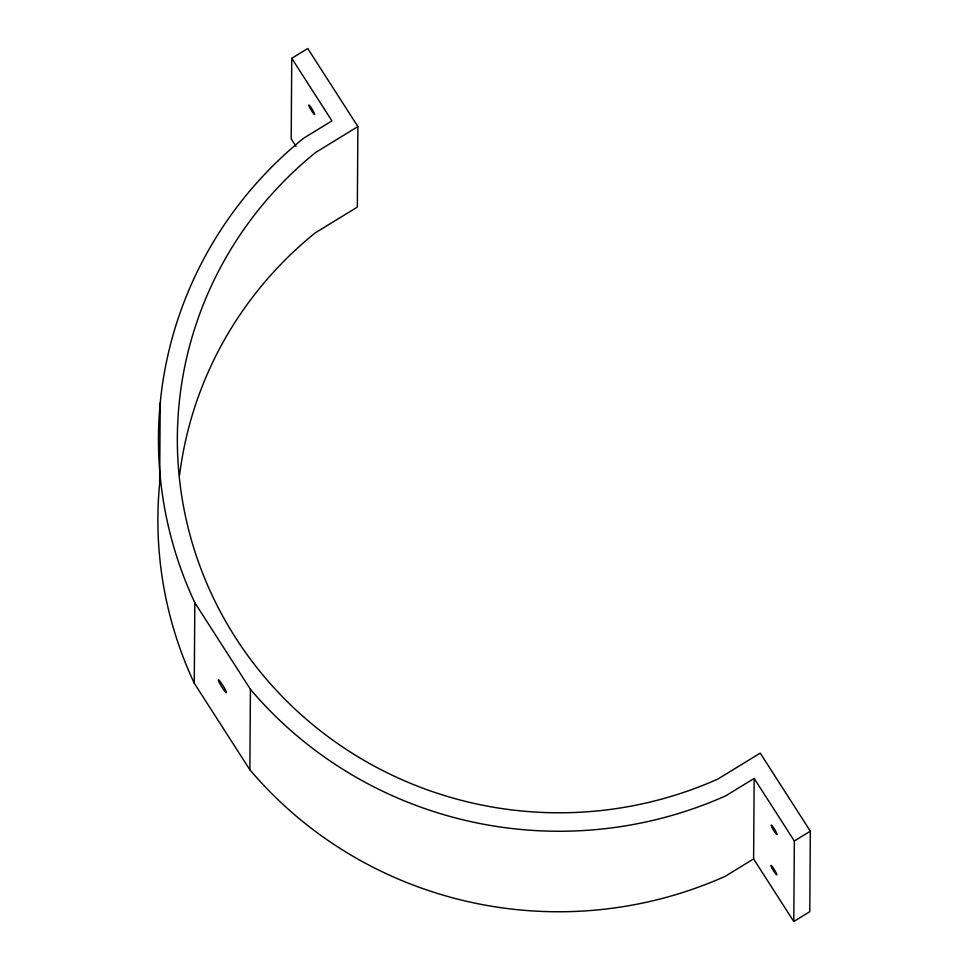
<?xml version="1.0" encoding="UTF-8"?>
<svg xmlns="http://www.w3.org/2000/svg" width="970" height="970" viewBox="0 0 970 970"><rect width="100%" height="100%" fill="white"/><g stroke="black" fill="none" stroke-linecap="round" stroke-linejoin="round"><path stroke-width="1.45" d="M159.65 483.448L160.22 402.938M194.837 602.722L250.418 689.294A400.61 391.419 0.4 0 0 725.875 795.752L754.163 778.425L753.605 858.935L725.317 876.262A400.61 391.419 0.4 0 1 249.86 769.792L194.267 683.232L194.837 602.722A400.61 391.419 0.4 0 1 303.646 138.213L331.934 120.874L291.752 58.309L307.757 48.5L357.894 126.573L357.336 207.083L315.129 232.945A381.719 372.953 0.4 0 0 179.62 474.827M249.86 769.792L250.418 689.294M291.752 58.309L291.194 138.819L296.008 146.325M357.894 126.573L315.699 152.435A381.719 372.953 0.4 0 0 235.734 637.981A381.719 372.953 0.4 0 0 718.006 778.971L760.213 753.108L810.35 831.181L809.78 911.691L793.775 921.5L794.345 840.99L754.163 778.425M794.345 840.99L810.35 831.181M753.605 858.935L793.775 921.5M194.267 683.232A400.61 391.419 0.4 0 1 160.111 478.998M309.563 107.258A5.674 0.655 58.5 0 0 314.607 114.569A5.674 0.655 58.5 0 0 310.933 107.343A5.674 0.655 58.5 0 0 309.563 107.258M219.499 682.977A7.554 0.861 58.5 0 0 226.228 692.726A7.554 0.861 58.5 0 0 221.318 683.086A7.554 0.861 58.5 0 0 219.499 682.977M771.974 827.374A5.674 0.655 58.5 0 0 777.019 834.685A5.674 0.655 58.5 0 0 773.345 827.458A5.674 0.655 58.5 0 0 771.974 827.374M771.696 867.629A5.674 0.655 58.5 0 0 776.74 874.928A5.674 0.655 58.5 0 0 773.054 867.713A5.674 0.655 58.5 0 0 771.696 867.629"/></g></svg>
